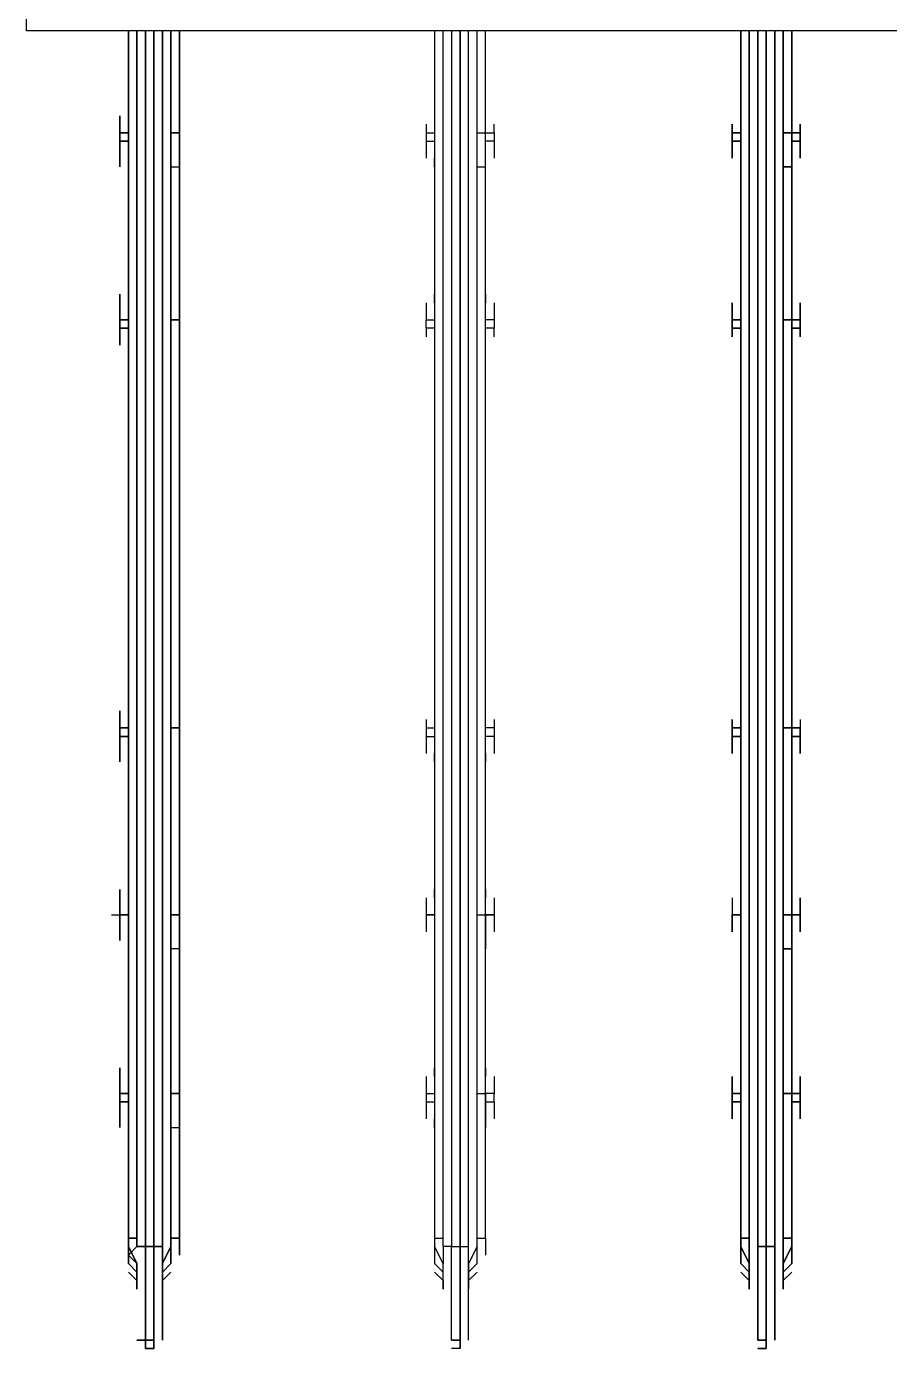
# Model space of a CAD drawing. Header units: metres. Extents: x 532315 to 532639, y 2674519 to 2674914.
# Drawn here: x 532481.5387 to 532481.6791, y 2674750.1431 to 2674750.3582 of the extents above; entities that cross this region are included whole.
import ezdxf

# ---------------------------------------------------------------- set-up
doc = ezdxf.new("R2010")
doc.units = ezdxf.units.M
doc.header["$MEASUREMENT"] = 0
doc.layers.add('IDT', color=7, linetype='Continuous')

# ---------------------------------------------------------------- blocks, each defined once
blk = doc.blocks.new('IDT')
at = {"layer": 'IDT', "color": 0, "lineweight": 25}
for p, q in [((17.65882, 9.00329), (17.65882, 9.0185)), ((17.65882, 9.0185), (17.65882, 9.00329)), ((17.65882, 9.00329), (17.65882, 9.0185)), ((17.65882, 9.0185), (17.65882, 9.00329)), ((17.66021, 9.00329), (17.66021, 9.01989)), ((17.66021, 9.01989), (17.66021, 9.00329)), ((17.66021, 9.00329), (17.66021, 9.01989)), ((17.66021, 9.01989), (17.66021, 9.00329)), ((17.66021, 9.00329), (17.66021, 9.01989)), ((17.66021, 9.01989), (17.66159, 9.01989)), ((17.66159, 9.01989), (17.66021, 9.01989)), ((17.66021, 9.01989), (17.66159, 9.01989)), ((17.66159, 9.01989), (17.66021, 9.01989)), ((17.66021, 9.01989), (17.66021, 9.00329)), ((17.66021, 9.00329), (17.66021, 9.01989)), ((17.66021, 9.01989), (17.66021, 9.00329)), ((17.66159, 9.0185), (17.66021, 9.0185)), ((17.66021, 9.0185), (17.66159, 9.0185)), ((17.66159, 9.0185), (17.66021, 9.0185)), ((17.66021, 9.0185), (17.66159, 9.0185)), ((17.66021, 9.0185), (17.66159, 9.0185)), ((17.66021, 9.0185), (17.66159, 9.0185)), ((17.66021, 9.0185), (17.66159, 9.0185)), ((17.66021, 9.0185), (17.66159, 9.0185)), ((17.66159, 9.0185), (17.66159, 9.00329)), ((17.66159, 9.00329), (17.66159, 9.0185)), ((17.66159, 9.00329), (17.66159, 9.0185)), ((17.66159, 9.00329), (17.66159, 9.0185)), ((17.70862, 9.0185), (17.70862, 9.00329)), ((17.71, 9.00329), (17.71, 9.01989)), ((17.71, 9.01989), (17.71, 9.00329)), ((17.71, 9.01989), (17.71138, 9.01989)), ((17.71138, 9.0185), (17.71, 9.0185)), ((17.71, 9.0185), (17.71138, 9.0185)), ((17.71138, 9.0185), (17.71138, 9.00329)), ((17.75841, 9.00329), (17.75841, 9.0185)), ((17.75841, 9.0185), (17.75841, 9.00329)), ((17.76118, 9.01989), (17.75979, 9.01989)), ((17.75979, 9.01989), (17.75979, 9.00329)), ((17.75979, 9.00329), (17.75979, 9.01989)), ((17.75979, 9.01989), (17.76118, 9.01989)), ((17.76118, 9.0185), (17.75979, 9.0185)), ((17.75979, 9.0185), (17.76118, 9.0185)), ((17.76118, 9.00329), (17.76118, 9.01989)), ((17.76118, 9.01989), (17.76118, 9.00329)), ((17.76118, 9.0185), (17.76118, 9.00329)), ((17.76118, 9.00329), (17.76118, 9.0185)), ((17.76118, 9.0185), (17.76256, 9.0185)), ((17.76256, 9.0185), (17.76118, 9.0185)), ((17.65744, 9.0102), (17.65744, 9.00605)), ((17.65744, 9.00605), (17.65744, 9.0102)), ((17.65744, 9.0102), (17.65744, 9.00882)), ((17.65744, 9.00882), (17.65744, 9.0102)), ((17.65744, 9.0102), (17.65744, 9.00605)), ((17.65744, 9.00605), (17.65744, 9.0102)), ((17.65744, 9.0102), (17.65744, 9.00882)), ((17.65744, 9.00882), (17.65744, 9.0102)), ((17.66297, 9.00882), (17.66297, 9.0102)), ((17.66297, 9.0102), (17.66297, 9.00605)), ((17.66297, 9.00605), (17.66297, 9.0102)), ((17.66297, 9.0102), (17.66297, 9.00882)), ((17.66297, 9.00882), (17.66297, 9.0102)), ((17.66297, 9.0102), (17.66297, 9.00605)), ((17.66297, 9.00605), (17.66297, 9.0102)), ((17.66297, 9.0102), (17.66297, 9.00882)), ((17.70862, 9.00605), (17.70862, 9.0102)), ((17.70862, 9.0102), (17.70862, 9.00882)), ((17.71277, 9.00882), (17.71277, 9.0102)), ((17.71277, 9.0102), (17.71277, 9.00605)), ((17.75841, 9.00605), (17.75841, 9.0102)), ((17.75841, 9.0102), (17.75841, 9.00882)), ((17.75841, 9.00882), (17.75841, 9.0102)), ((17.75841, 9.0102), (17.75841, 9.00605)), ((17.76256, 9.00882), (17.76256, 9.0102)), ((17.76256, 9.0102), (17.76256, 9.00605)), ((17.76256, 9.00605), (17.76256, 9.0102)), ((17.76256, 9.0102), (17.76256, 9.00882)), ((17.65744, 9.00882), (17.65606, 9.00744)), ((17.65606, 9.00744), (17.65744, 9.00882)), ((17.65744, 9.00882), (17.65606, 9.00744)), ((17.65606, 9.00744), (17.65744, 9.00882)), ((17.66436, 9.00744), (17.66297, 9.00882)), ((17.66297, 9.00882), (17.66436, 9.00744)), ((17.66436, 9.00744), (17.66297, 9.00882)), ((17.66297, 9.00882), (17.66436, 9.00744)), ((17.70862, 9.00882), (17.70723, 9.00744)), ((17.71415, 9.00744), (17.71277, 9.00882)), ((17.75841, 9.00882), (17.75703, 9.00744)), ((17.75703, 9.00744), (17.75841, 9.00882)), ((17.76394, 9.00744), (17.76256, 9.00882)), ((17.76256, 9.00882), (17.76394, 9.00744)), ((17.65606, 9.00605), (17.65744, 9.00744)), ((17.65744, 9.00744), (17.65606, 9.00605)), ((17.65606, 9.00605), (17.65744, 9.00744)), ((17.65744, 9.00744), (17.65606, 9.00605)), ((17.65744, 9.00605), (17.65606, 9.00329)), ((17.65606, 9.00329), (17.65744, 9.00605)), ((17.65744, 9.00605), (17.65606, 9.00329)), ((17.65606, 9.00329), (17.65744, 9.00605)), ((17.65606, 9.00467), (17.65606, 9.00605)), ((17.65606, 9.00605), (17.65606, 9.00467)), ((17.65606, 9.00467), (17.65606, 9.00605)), ((17.65606, 9.00605), (17.65606, 9.00467)), ((17.65744, 9.00329), (17.65744, 9.00605)), ((17.65744, 9.00605), (17.65744, 9.00329)), ((17.65744, 9.00329), (17.65744, 9.00605)), ((17.65744, 9.00605), (17.65744, 9.00329)), ((17.66436, 9.00605), (17.66297, 9.00744)), ((17.66297, 9.00744), (17.66436, 9.00605)), ((17.66436, 9.00605), (17.66297, 9.00744)), ((17.66297, 9.00744), (17.66436, 9.00605)), ((17.66297, 9.00605), (17.66436, 9.00329)), ((17.66436, 9.00329), (17.66297, 9.00605)), ((17.66297, 9.00329), (17.66297, 9.00605)), ((17.66297, 9.00605), (17.66297, 9.00329)), ((17.66297, 9.00605), (17.66436, 9.00329)), ((17.66436, 9.00329), (17.66297, 9.00605)), ((17.66297, 9.00329), (17.66297, 9.00605)), ((17.66297, 9.00605), (17.66297, 9.00329)), ((17.66436, 9.00467), (17.66436, 9.00605)), ((17.66436, 9.00605), (17.66436, 9.00467)), ((17.66436, 9.00467), (17.66436, 9.00605)), ((17.66436, 9.00605), (17.66436, 9.00467)), ((17.70862, 9.00744), (17.70723, 9.00605)), ((17.70723, 9.00605), (17.70723, 9.00329)), ((17.70723, 9.00329), (17.70862, 9.00605)), ((17.70723, 9.00605), (17.70723, 9.00467)), ((17.71415, 9.00605), (17.71277, 9.00744)), ((17.71277, 9.00329), (17.71277, 9.00605)), ((17.71277, 9.00605), (17.71415, 9.00329)), ((17.71415, 9.00467), (17.71415, 9.00605)), ((17.75703, 9.00605), (17.75841, 9.00744)), ((17.75841, 9.00744), (17.75703, 9.00605)), ((17.75703, 9.00329), (17.75703, 9.00605)), ((17.75703, 9.00605), (17.75703, 9.00329)), ((17.75703, 9.00329), (17.75841, 9.00605)), ((17.75841, 9.00605), (17.75703, 9.00329)), ((17.75703, 9.00467), (17.75703, 9.00605)), ((17.75703, 9.00605), (17.75703, 9.00467)), ((17.76394, 9.00605), (17.76256, 9.00744)), ((17.76256, 9.00744), (17.76394, 9.00605)), ((17.76256, 9.00605), (17.76394, 9.00329)), ((17.76394, 9.00329), (17.76256, 9.00605)), ((17.76394, 9.00467), (17.76256, 9.00605)), ((17.76256, 9.00605), (17.76394, 9.00467)), ((17.76394, 9.00467), (17.76394, 9.00605)), ((17.76394, 9.00605), (17.76394, 9.00467)), ((17.65606, 9.00467), (17.65606, 9.00191)), ((17.65606, 9.00191), (17.65606, 9.00467)), ((17.65606, 9.00467), (17.65606, 9.00191)), ((17.65606, 9.00191), (17.65606, 9.00467)), ((17.65744, 8.8055), (17.65744, 9.00329)), ((17.65744, 9.00329), (17.65744, 8.8055)), ((17.65744, 8.8055), (17.65744, 9.00329)), ((17.65744, 9.00329), (17.65744, 8.8055)), ((17.65882, 9.00329), (17.66021, 9.00329)), ((17.66021, 9.00329), (17.65882, 9.00329)), ((17.65882, 9.00329), (17.65882, 8.8055)), ((17.65882, 8.8055), (17.65882, 9.00329)), ((17.66021, 9.00329), (17.65882, 9.00329)), ((17.65882, 9.00329), (17.65882, 8.8055)), ((17.65882, 8.8055), (17.65882, 9.00329)), ((17.65882, 9.00329), (17.66021, 9.00329)), ((17.66021, 9.00329), (17.66021, 8.8055)), ((17.66021, 8.8055), (17.66021, 9.00329)), ((17.66021, 9.00329), (17.66021, 8.8055)), ((17.66021, 8.8055), (17.66021, 9.00329)), ((17.66159, 9.00329), (17.66021, 9.00329)), ((17.66021, 9.00329), (17.66159, 9.00329)), ((17.66159, 9.00329), (17.66021, 9.00329)), ((17.66021, 9.00329), (17.66021, 8.8055)), ((17.66021, 8.8055), (17.66021, 9.00329)), ((17.66021, 9.00329), (17.66021, 8.8055)), ((17.66021, 8.8055), (17.66021, 9.00329)), ((17.66021, 9.00329), (17.66159, 9.00329)), ((17.66159, 9.00329), (17.66021, 9.00329)), ((17.66021, 9.00329), (17.66159, 9.00329)), ((17.66159, 9.00329), (17.66021, 9.00329)), ((17.66021, 9.00329), (17.66159, 9.00329)), ((17.66159, 9.00329), (17.66159, 8.8055)), ((17.66159, 8.8055), (17.66159, 9.00329)), ((17.66159, 9.00329), (17.66159, 8.8055)), ((17.66159, 8.8055), (17.66159, 9.00329)), ((17.66297, 8.8055), (17.66297, 9.00329)), ((17.66297, 9.00329), (17.66297, 8.8055)), ((17.66297, 8.8055), (17.66297, 9.00329)), ((17.66297, 9.00329), (17.66297, 8.8055)), ((17.66436, 9.00191), (17.66436, 9.00467)), ((17.66436, 9.00467), (17.66436, 9.00191)), ((17.66436, 9.00191), (17.66436, 9.00467)), ((17.66436, 9.00191), (17.66436, 9.00467)), ((17.70585, 9.00191), (17.70585, 9.00467)), ((17.70723, 9.00329), (17.70723, 8.8055)), ((17.71, 9.00329), (17.70862, 9.00329)), ((17.70862, 9.00329), (17.70862, 8.8055)), ((17.71138, 9.00329), (17.71, 9.00329)), ((17.71, 8.8055), (17.71, 9.00329)), ((17.71, 9.00329), (17.71, 8.8055)), ((17.71138, 8.8055), (17.71138, 9.00329)), ((17.71138, 9.00329), (17.71277, 9.00329)), ((17.71277, 9.00329), (17.71277, 8.8055)), ((17.71415, 9.00191), (17.71415, 9.00467)), ((17.75564, 9.00191), (17.75564, 9.00467)), ((17.75564, 9.00467), (17.75564, 9.00191)), ((17.75703, 8.8055), (17.75703, 9.00329)), ((17.75703, 9.00329), (17.75703, 8.8055)), ((17.75841, 9.00329), (17.75841, 8.8055)), ((17.75841, 8.8055), (17.75841, 9.00329)), ((17.75979, 9.00329), (17.75841, 9.00329)), ((17.75841, 9.00329), (17.75979, 9.00329)), ((17.75979, 9.00329), (17.76118, 9.00329)), ((17.76118, 9.00329), (17.75979, 9.00329)), ((17.75979, 9.00329), (17.75979, 8.8055)), ((17.75979, 8.8055), (17.75979, 9.00329)), ((17.76118, 9.00329), (17.76118, 8.8055)), ((17.76118, 8.8055), (17.76118, 9.00329)), ((17.76118, 9.00329), (17.76118, 8.8055)), ((17.76118, 8.8055), (17.76118, 9.00329)), ((17.76118, 9.00329), (17.76256, 9.00329)), ((17.76256, 9.00329), (17.76118, 9.00329)), ((17.76256, 9.00329), (17.76394, 9.00467)), ((17.76394, 9.00467), (17.76256, 9.00329)), ((17.76256, 9.00329), (17.76256, 8.8055)), ((17.76256, 8.8055), (17.76256, 9.00329)), ((17.76394, 9.00467), (17.76394, 9.00191)), ((17.76394, 9.00191), (17.76394, 9.00467)), ((17.65606, 9.00191), (17.65744, 9.00191)), ((17.65744, 9.00191), (17.65606, 9.00191)), ((17.65606, 9.00191), (17.65606, 8.8055)), ((17.65606, 8.8055), (17.65606, 9.00191)), ((17.65606, 9.00191), (17.65744, 9.00191)), ((17.65744, 9.00191), (17.65606, 9.00191)), ((17.65606, 9.00191), (17.65606, 8.8055)), ((17.65606, 8.8055), (17.65606, 9.00191)), ((17.66297, 9.00191), (17.66436, 9.00191)), ((17.66436, 9.00191), (17.66297, 9.00191)), ((17.66297, 9.00191), (17.66436, 9.00191)), ((17.66436, 9.00191), (17.66297, 9.00191)), ((17.66436, 9.00191), (17.66436, 8.8055)), ((17.66436, 8.8055), (17.66436, 9.00191)), ((17.66436, 9.00191), (17.66436, 8.8055)), ((17.66436, 8.8055), (17.66436, 9.00191)), ((17.70723, 9.00191), (17.70585, 9.00191)), ((17.70585, 9.00191), (17.70585, 8.8055)), ((17.71415, 9.00191), (17.71277, 9.00191)), ((17.71415, 8.8055), (17.71415, 9.00191)), ((17.75564, 9.00191), (17.75703, 9.00191)), ((17.75703, 9.00191), (17.75564, 9.00191)), ((17.75564, 9.00191), (17.75564, 8.8055)), ((17.75564, 8.8055), (17.75564, 9.00191)), ((17.76256, 9.00191), (17.76394, 9.00191)), ((17.76394, 9.00191), (17.76256, 9.00191)), ((17.76394, 9.00191), (17.76394, 8.8055)), ((17.76394, 8.8055), (17.76394, 9.00191)), ((17.65606, 8.97977), (17.65606, 8.98392)), ((17.65606, 8.98392), (17.65606, 8.98254)), ((17.65606, 8.98254), (17.65606, 8.98392)), ((17.65606, 8.98392), (17.65606, 8.97977)), ((17.65606, 8.98254), (17.65606, 8.98392)), ((17.65606, 8.98392), (17.65606, 8.98254)), ((17.65606, 8.97977), (17.65606, 8.98392)), ((17.65606, 8.98392), (17.65606, 8.97977)), ((17.66436, 8.98392), (17.66436, 8.98254)), ((17.66436, 8.98254), (17.66436, 8.98392)), ((17.66436, 8.98392), (17.66436, 8.97977)), ((17.66436, 8.97977), (17.66436, 8.98392)), ((17.66436, 8.98392), (17.66436, 8.98254)), ((17.66436, 8.98254), (17.66436, 8.98392)), ((17.66436, 8.98392), (17.66436, 8.97977)), ((17.66436, 8.97977), (17.66436, 8.98392)), ((17.70585, 8.97839), (17.70585, 8.98392)), ((17.70585, 8.98392), (17.70585, 8.98254)), ((17.71415, 8.97839), (17.71415, 8.98392)), ((17.71415, 8.98392), (17.71415, 8.98254)), ((17.75703, 8.98392), (17.75564, 8.98392)), ((17.75564, 8.98392), (17.75564, 8.97977)), ((17.75564, 8.98254), (17.75564, 8.98392)), ((17.75564, 8.98392), (17.75564, 8.97977)), ((17.75564, 8.98254), (17.75564, 8.98392)), ((17.76394, 8.98392), (17.76394, 8.97839)), ((17.76394, 8.97977), (17.76394, 8.98392)), ((17.76533, 8.98392), (17.76533, 8.98254)), ((17.76533, 8.98254), (17.76533, 8.98392)), ((17.65467, 8.97977), (17.65467, 8.98254)), ((17.65467, 8.98254), (17.65467, 8.97977)), ((17.65467, 8.98254), (17.65467, 8.97977)), ((17.65467, 8.97977), (17.65467, 8.98254)), ((17.66574, 8.98254), (17.66574, 8.97977)), ((17.66574, 8.97977), (17.66574, 8.98254)), ((17.66574, 8.98254), (17.66574, 8.97977)), ((17.66574, 8.97977), (17.66574, 8.98254)), ((17.70447, 8.97977), (17.70447, 8.98254)), ((17.71553, 8.97977), (17.71553, 8.98254)), ((17.75564, 8.97977), (17.75564, 8.98254)), ((17.75564, 8.97977), (17.75564, 8.98254)), ((17.76533, 8.98254), (17.76533, 8.97977)), ((17.76533, 8.97977), (17.76533, 8.98254)), ((17.65606, 8.97977), (17.65467, 8.97977)), ((17.65467, 8.97977), (17.65467, 8.97839)), ((17.65467, 8.97977), (17.65606, 8.97977)), ((17.65467, 8.97839), (17.65467, 8.97977)), ((17.65467, 8.97977), (17.65606, 8.97977)), ((17.65606, 8.97977), (17.65467, 8.97977)), ((17.65467, 8.97977), (17.65467, 8.97839)), ((17.65467, 8.97839), (17.65467, 8.97977)), ((17.65606, 8.97839), (17.65606, 8.97977)), ((17.65606, 8.97839), (17.65606, 8.97977)), ((17.65606, 8.97977), (17.65606, 8.97839)), ((17.65606, 8.97977), (17.65606, 8.97839)), ((17.66436, 8.97977), (17.66574, 8.97977)), ((17.66574, 8.97977), (17.66436, 8.97977)), ((17.66436, 8.97977), (17.66436, 8.97839)), ((17.66436, 8.97839), (17.66436, 8.97977)), ((17.66436, 8.97977), (17.66574, 8.97977)), ((17.66574, 8.97977), (17.66436, 8.97977)), ((17.66436, 8.97839), (17.66436, 8.97977)), ((17.66436, 8.97977), (17.66436, 8.97839)), ((17.66574, 8.97977), (17.66574, 8.97839)), ((17.66574, 8.97839), (17.66574, 8.97977)), ((17.66574, 8.97977), (17.66574, 8.97839)), ((17.66574, 8.97839), (17.66574, 8.97977)), ((17.70585, 8.97977), (17.70447, 8.97977)), ((17.70447, 8.97977), (17.70447, 8.97839)), ((17.71553, 8.97977), (17.71415, 8.97977)), ((17.71553, 8.97839), (17.71553, 8.97977)), ((17.75564, 8.97977), (17.75564, 8.97839)), ((17.75564, 8.97839), (17.75564, 8.97977)), ((17.75564, 8.97977), (17.75564, 8.97839)), ((17.75564, 8.97839), (17.75564, 8.97977)), ((17.76394, 8.97839), (17.76394, 8.97977)), ((17.76394, 8.97977), (17.76533, 8.97977)), ((17.76533, 8.97977), (17.76394, 8.97977)), ((17.76533, 8.97977), (17.76533, 8.97839)), ((17.76533, 8.97839), (17.76533, 8.97977)), ((17.65467, 8.97839), (17.65467, 8.97563)), ((17.65467, 8.97563), (17.65467, 8.97839)), ((17.65467, 8.97839), (17.65606, 8.97839)), ((17.65606, 8.97839), (17.65467, 8.97839)), ((17.65467, 8.97839), (17.65606, 8.97839)), ((17.65467, 8.97563), (17.65467, 8.97839)), ((17.65606, 8.97839), (17.65467, 8.97839)), ((17.65467, 8.97563), (17.65467, 8.97839)), ((17.65606, 8.97424), (17.65606, 8.97839)), ((17.65606, 8.97839), (17.65744, 8.97839)), ((17.65744, 8.97839), (17.65606, 8.97839)), ((17.65606, 8.97839), (17.65606, 8.97424)), ((17.65744, 8.97839), (17.65606, 8.97839)), ((17.65606, 8.97839), (17.65606, 8.97424)), ((17.65606, 8.97424), (17.65606, 8.97839)), ((17.65606, 8.97839), (17.65744, 8.97839)), ((17.66436, 8.97424), (17.66436, 8.97839)), ((17.66436, 8.97839), (17.66574, 8.97839)), ((17.66574, 8.97839), (17.66436, 8.97839)), ((17.66436, 8.97839), (17.66436, 8.97424)), ((17.66436, 8.97839), (17.66436, 8.97424)), ((17.66436, 8.97424), (17.66436, 8.97839)), ((17.66436, 8.97839), (17.66574, 8.97839)), ((17.66574, 8.97839), (17.66436, 8.97839)), ((17.66574, 8.97839), (17.66574, 8.97563)), ((17.66574, 8.97563), (17.66574, 8.97839)), ((17.66574, 8.97839), (17.66574, 8.97563)), ((17.66574, 8.97563), (17.66574, 8.97839)), ((17.70447, 8.97839), (17.70585, 8.97839)), ((17.70447, 8.97563), (17.70447, 8.97839)), ((17.70723, 8.97839), (17.70585, 8.97839)), ((17.70585, 8.97839), (17.70585, 8.97424)), ((17.71415, 8.97424), (17.71415, 8.97839)), ((17.71553, 8.97839), (17.71415, 8.97839)), ((17.71553, 8.97563), (17.71553, 8.97839)), ((17.75703, 8.97839), (17.75564, 8.97839)), ((17.75564, 8.97839), (17.75564, 8.97563)), ((17.75564, 8.97424), (17.75564, 8.97839)), ((17.75564, 8.97839), (17.75703, 8.97839)), ((17.75564, 8.97839), (17.75564, 8.97563)), ((17.75564, 8.97424), (17.75564, 8.97839)), ((17.75564, 8.97839), (17.75703, 8.97839)), ((17.75703, 8.97839), (17.75564, 8.97839)), ((17.76394, 8.97839), (17.76394, 8.97424)), ((17.76394, 8.97424), (17.76394, 8.97839)), ((17.76394, 8.97839), (17.76533, 8.97839)), ((17.76533, 8.97839), (17.76394, 8.97839)), ((17.76533, 8.97839), (17.76533, 8.97563)), ((17.76533, 8.97563), (17.76533, 8.97839)), ((17.65606, 8.97424), (17.65606, 8.97563)), ((17.65606, 8.97563), (17.65606, 8.97424)), ((17.65606, 8.97424), (17.65606, 8.97563)), ((17.65606, 8.97563), (17.65606, 8.97424)), ((17.66436, 8.97563), (17.66436, 8.97424)), ((17.66436, 8.97424), (17.66436, 8.97563)), ((17.66436, 8.97563), (17.66436, 8.97424)), ((17.66436, 8.97424), (17.66436, 8.97563)), ((17.70585, 8.97424), (17.70585, 8.97563)), ((17.71415, 8.97563), (17.71415, 8.97424)), ((17.75564, 8.97563), (17.75564, 8.97424)), ((17.75564, 8.97563), (17.75564, 8.97424)), ((17.76533, 8.97563), (17.76533, 8.97424)), ((17.76533, 8.97424), (17.76533, 8.97563)), ((17.65606, 8.94935), (17.65606, 8.95488)), ((17.65606, 8.95488), (17.65606, 8.94935)), ((17.65606, 8.94935), (17.65606, 8.95488)), ((17.65606, 8.95488), (17.65744, 8.95488)), ((17.65744, 8.95488), (17.65606, 8.95488)), ((17.65606, 8.95488), (17.65606, 8.94935)), ((17.66436, 8.94935), (17.66436, 8.95488)), ((17.66436, 8.94935), (17.66436, 8.95488)), ((17.66436, 8.95488), (17.66436, 8.94935)), ((17.66436, 8.94935), (17.66436, 8.95488)), ((17.70585, 8.94935), (17.70585, 8.95488)), ((17.71415, 8.94935), (17.71415, 8.95488)), ((17.75564, 8.95488), (17.75703, 8.95488)), ((17.75564, 8.94935), (17.75564, 8.95488)), ((17.75564, 8.95488), (17.75564, 8.94935)), ((17.76394, 8.94935), (17.76394, 8.95488)), ((17.76394, 8.95488), (17.76394, 8.94935)), ((17.65467, 8.94935), (17.65467, 8.95211)), ((17.65467, 8.95211), (17.65467, 8.94935)), ((17.65467, 8.94935), (17.65467, 8.95211)), ((17.65467, 8.95211), (17.65467, 8.94935)), ((17.65606, 8.95211), (17.65606, 8.95349)), ((17.65606, 8.95349), (17.65606, 8.95211)), ((17.65606, 8.95211), (17.65606, 8.95349)), ((17.65606, 8.95349), (17.65606, 8.95211)), ((17.66436, 8.95349), (17.66436, 8.95211)), ((17.66436, 8.95211), (17.66436, 8.95349)), ((17.66436, 8.95349), (17.66436, 8.95211)), ((17.66436, 8.95211), (17.66436, 8.95349)), ((17.66574, 8.94935), (17.66574, 8.95211)), ((17.66574, 8.95211), (17.66574, 8.94935)), ((17.66574, 8.94935), (17.66574, 8.95211)), ((17.66574, 8.94935), (17.66574, 8.95211)), ((17.70447, 8.94935), (17.70447, 8.95211)), ((17.70585, 8.95349), (17.70585, 8.95211)), ((17.71415, 8.95211), (17.71415, 8.95349)), ((17.71553, 8.94935), (17.71553, 8.95211)), ((17.75564, 8.95211), (17.75564, 8.95349)), ((17.75564, 8.95349), (17.75564, 8.95211)), ((17.75564, 8.95211), (17.75564, 8.94935)), ((17.75564, 8.94935), (17.75564, 8.95211)), ((17.76533, 8.95349), (17.76533, 8.95211)), ((17.76533, 8.95211), (17.76533, 8.95349)), ((17.76533, 8.94935), (17.76533, 8.95211)), ((17.76533, 8.95211), (17.76533, 8.94935)), ((17.65606, 8.94935), (17.65467, 8.94935)), ((17.65467, 8.94935), (17.65606, 8.94935)), ((17.65606, 8.94935), (17.65467, 8.94935)), ((17.65467, 8.94935), (17.65467, 8.94658)), ((17.65467, 8.94658), (17.65467, 8.94935)), ((17.65467, 8.94935), (17.65606, 8.94935)), ((17.65606, 8.94935), (17.65467, 8.94935)), ((17.65467, 8.94935), (17.65606, 8.94935)), ((17.65467, 8.94935), (17.65467, 8.94658)), ((17.65467, 8.94658), (17.65467, 8.94935)), ((17.65606, 8.94935), (17.65467, 8.94935)), ((17.65467, 8.94935), (17.65606, 8.94935)), ((17.65606, 8.9452), (17.65606, 8.94935)), ((17.65606, 8.94935), (17.65606, 8.9452)), ((17.65744, 8.94935), (17.65606, 8.94935)), ((17.65606, 8.94935), (17.65744, 8.94935)), ((17.65744, 8.94935), (17.65606, 8.94935)), ((17.65606, 8.94935), (17.65606, 8.9452)), ((17.65606, 8.9452), (17.65606, 8.94935)), ((17.65606, 8.94935), (17.65744, 8.94935)), ((17.65744, 8.94935), (17.65606, 8.94935)), ((17.65606, 8.94935), (17.65744, 8.94935)), ((17.66436, 8.94935), (17.66574, 8.94935)), ((17.66574, 8.94935), (17.66436, 8.94935)), ((17.66574, 8.94935), (17.66436, 8.94935)), ((17.66574, 8.94935), (17.66436, 8.94935)), ((17.66436, 8.94935), (17.66574, 8.94935)), ((17.66436, 8.9452), (17.66436, 8.94935)), ((17.66574, 8.94935), (17.66436, 8.94935)), ((17.66436, 8.9452), (17.66436, 8.94935)), ((17.66574, 8.94935), (17.66436, 8.94935)), ((17.66574, 8.94935), (17.66436, 8.94935)), ((17.66436, 8.94935), (17.66436, 8.9452)), ((17.66436, 8.9452), (17.66436, 8.94935)), ((17.66574, 8.94935), (17.66436, 8.94935)), ((17.66574, 8.94935), (17.66436, 8.94935)), ((17.66574, 8.94658), (17.66574, 8.94935)), ((17.66574, 8.94658), (17.66574, 8.94935)), ((17.66574, 8.94658), (17.66574, 8.94935)), ((17.66574, 8.94658), (17.66574, 8.94935)), ((17.70447, 8.94658), (17.70447, 8.94935)), ((17.70585, 8.94935), (17.70447, 8.94935)), ((17.70447, 8.94935), (17.70585, 8.94935)), ((17.70723, 8.94935), (17.70585, 8.94935)), ((17.70585, 8.94935), (17.70585, 8.9452)), ((17.71415, 8.9452), (17.71415, 8.94935)), ((17.71553, 8.94935), (17.71415, 8.94935)), ((17.71415, 8.94935), (17.71553, 8.94935)), ((17.71553, 8.94658), (17.71553, 8.94935)), ((17.75564, 8.9452), (17.75564, 8.94935)), ((17.75564, 8.94935), (17.75703, 8.94935)), ((17.75703, 8.94935), (17.75564, 8.94935)), ((17.75564, 8.94935), (17.75703, 8.94935)), ((17.75703, 8.94935), (17.75564, 8.94935)), ((17.75564, 8.94935), (17.75564, 8.9452)), ((17.75564, 8.94935), (17.75703, 8.94935)), ((17.75703, 8.94935), (17.75564, 8.94935)), ((17.75564, 8.94935), (17.75564, 8.94658)), ((17.75564, 8.94658), (17.75564, 8.94935)), ((17.76533, 8.94935), (17.76394, 8.94935)), ((17.76394, 8.94935), (17.76394, 8.9452)), ((17.76394, 8.9452), (17.76394, 8.94935)), ((17.76394, 8.94935), (17.76533, 8.94935)), ((17.76533, 8.94935), (17.76394, 8.94935)), ((17.76394, 8.94935), (17.76533, 8.94935)), ((17.76533, 8.94935), (17.76394, 8.94935)), ((17.76671, 8.94935), (17.76533, 8.94935)), ((17.76533, 8.94935), (17.76533, 8.94658)), ((17.76533, 8.94658), (17.76533, 8.94935)), ((17.65606, 8.9452), (17.65606, 8.94658)), ((17.65606, 8.94658), (17.65606, 8.9452)), ((17.65606, 8.94658), (17.65606, 8.9452)), ((17.65606, 8.94658), (17.65606, 8.9452)), ((17.66436, 8.9452), (17.66436, 8.94658)), ((17.66436, 8.9452), (17.66436, 8.94658)), ((17.66436, 8.9452), (17.66436, 8.94658)), ((17.66436, 8.9452), (17.66436, 8.94658)), ((17.70585, 8.9452), (17.70585, 8.94658)), ((17.71415, 8.94658), (17.71415, 8.9452)), ((17.75564, 8.9452), (17.75564, 8.94658)), ((17.75564, 8.94658), (17.75564, 8.9452)), ((17.76533, 8.94658), (17.76533, 8.9452)), ((17.76533, 8.9452), (17.76533, 8.94658)), ((17.65606, 8.92445), (17.65606, 8.92307)), ((17.65606, 8.9203), (17.65606, 8.92445)), ((17.65606, 8.92445), (17.65606, 8.9203)), ((17.65606, 8.92445), (17.65606, 8.92307)), ((17.65606, 8.9203), (17.65606, 8.92445)), ((17.65606, 8.92445), (17.65606, 8.9203)), ((17.65606, 8.92445), (17.65606, 8.92307)), ((17.65606, 8.92445), (17.65606, 8.92307)), ((17.66436, 8.9203), (17.66436, 8.92445)), ((17.66436, 8.92445), (17.66436, 8.92307)), ((17.66436, 8.92307), (17.66436, 8.92445)), ((17.66436, 8.92445), (17.66436, 8.9203)), ((17.66436, 8.9203), (17.66436, 8.92445)), ((17.66436, 8.92445), (17.66436, 8.92307)), ((17.66436, 8.92307), (17.66436, 8.92445)), ((17.66436, 8.92445), (17.66436, 8.9203)), ((17.70585, 8.92307), (17.70585, 8.92445)), ((17.70585, 8.92445), (17.70585, 8.9203)), ((17.71415, 8.91892), (17.71415, 8.92445)), ((17.71415, 8.92445), (17.71415, 8.92307)), ((17.75564, 8.92307), (17.75564, 8.92445)), ((17.75564, 8.92445), (17.75564, 8.91892)), ((17.75564, 8.9203), (17.75564, 8.92445)), ((17.75564, 8.92445), (17.75564, 8.92307)), ((17.76394, 8.92445), (17.76394, 8.9203)), ((17.76394, 8.9203), (17.76394, 8.92445)), ((17.76533, 8.92445), (17.76533, 8.92307)), ((17.76533, 8.92307), (17.76533, 8.92445)), ((17.65467, 8.92307), (17.65467, 8.9203)), ((17.65467, 8.9203), (17.65467, 8.92307)), ((17.65467, 8.92307), (17.65467, 8.9203)), ((17.65467, 8.9203), (17.65467, 8.92307)), ((17.66574, 8.9203), (17.66574, 8.92307)), ((17.66574, 8.92307), (17.66574, 8.9203)), ((17.66574, 8.92307), (17.66574, 8.9203)), ((17.66574, 8.9203), (17.66574, 8.92307)), ((17.70447, 8.9203), (17.70447, 8.92307)), ((17.71553, 8.9203), (17.71553, 8.92307)), ((17.75564, 8.9203), (17.75564, 8.92307)), ((17.75564, 8.92307), (17.75564, 8.9203)), ((17.76533, 8.92307), (17.76533, 8.9203)), ((17.76533, 8.9203), (17.76533, 8.92307)), ((17.65467, 8.91892), (17.65467, 8.9203)), ((17.65467, 8.9203), (17.65606, 8.9203)), ((17.65606, 8.9203), (17.65467, 8.9203)), ((17.65467, 8.9203), (17.65467, 8.91892)), ((17.65467, 8.91892), (17.65467, 8.9203)), ((17.65467, 8.9203), (17.65606, 8.9203)), ((17.65606, 8.9203), (17.65467, 8.9203)), ((17.65467, 8.9203), (17.65467, 8.91892)), ((17.65606, 8.9203), (17.65606, 8.91892)), ((17.65606, 8.9203), (17.65606, 8.91892)), ((17.65606, 8.91892), (17.65606, 8.9203)), ((17.65606, 8.91892), (17.65606, 8.9203)), ((17.66436, 8.9203), (17.66436, 8.91892)), ((17.66436, 8.91892), (17.66436, 8.9203)), ((17.66436, 8.9203), (17.66574, 8.9203)), ((17.66574, 8.9203), (17.66436, 8.9203)), ((17.66436, 8.9203), (17.66574, 8.9203)), ((17.66574, 8.9203), (17.66436, 8.9203)), ((17.66436, 8.9203), (17.66436, 8.91477)), ((17.66436, 8.91477), (17.66436, 8.9203)), ((17.66574, 8.9203), (17.66574, 8.91892)), ((17.66574, 8.91892), (17.66574, 8.9203)), ((17.66574, 8.9203), (17.66574, 8.91892)), ((17.66574, 8.91892), (17.66574, 8.9203)), ((17.70447, 8.91892), (17.70447, 8.9203)), ((17.70447, 8.9203), (17.70585, 8.9203)), ((17.70585, 8.9203), (17.70585, 8.91892)), ((17.71553, 8.9203), (17.71415, 8.9203)), ((17.71553, 8.91892), (17.71553, 8.9203)), ((17.75564, 8.91892), (17.75564, 8.9203)), ((17.75564, 8.91892), (17.75564, 8.9203)), ((17.75564, 8.9203), (17.75564, 8.91892)), ((17.76394, 8.9203), (17.76533, 8.9203)), ((17.76533, 8.9203), (17.76394, 8.9203)), ((17.76394, 8.9203), (17.76394, 8.91892)), ((17.76394, 8.91892), (17.76394, 8.9203)), ((17.76533, 8.9203), (17.76533, 8.91892)), ((17.76533, 8.91892), (17.76533, 8.9203)), ((17.65467, 8.91753), (17.65467, 8.91892)), ((17.65606, 8.91892), (17.65467, 8.91892)), ((17.65467, 8.91753), (17.65467, 8.91892)), ((17.65606, 8.91892), (17.65467, 8.91892)), ((17.65467, 8.91892), (17.65606, 8.91892)), ((17.65467, 8.91753), (17.65467, 8.91892)), ((17.65467, 8.91753), (17.65467, 8.91892)), ((17.65606, 8.91892), (17.65467, 8.91892)), ((17.65606, 8.91892), (17.65744, 8.91892)), ((17.65744, 8.91892), (17.65606, 8.91892)), ((17.65606, 8.91477), (17.65606, 8.91892)), ((17.65606, 8.91892), (17.65744, 8.91892)), ((17.65744, 8.91892), (17.65606, 8.91892)), ((17.65606, 8.91892), (17.65606, 8.91477)), ((17.65606, 8.91477), (17.65606, 8.91892)), ((17.65606, 8.91892), (17.65606, 8.91477)), ((17.65606, 8.91615), (17.65606, 8.91753)), ((17.65606, 8.91753), (17.65606, 8.91615)), ((17.65606, 8.91615), (17.65606, 8.91753)), ((17.65606, 8.91753), (17.65606, 8.91615)), ((17.66436, 8.91892), (17.66574, 8.91892)), ((17.66574, 8.91892), (17.66436, 8.91892)), ((17.66436, 8.91892), (17.66436, 8.91477)), ((17.66436, 8.91477), (17.66436, 8.91892)), ((17.66436, 8.91892), (17.66574, 8.91892)), ((17.66574, 8.91892), (17.66436, 8.91892)), ((17.66436, 8.91753), (17.66436, 8.91615)), ((17.66436, 8.91615), (17.66436, 8.91753)), ((17.66436, 8.91753), (17.66436, 8.91615)), ((17.66436, 8.91615), (17.66436, 8.91753)), ((17.66574, 8.91892), (17.66574, 8.91753)), ((17.66574, 8.91753), (17.66574, 8.91892)), ((17.66574, 8.91892), (17.66574, 8.91753)), ((17.66574, 8.91753), (17.66574, 8.91892)), ((17.70447, 8.91753), (17.70447, 8.91892)), ((17.70447, 8.91892), (17.70585, 8.91892)), ((17.70585, 8.91892), (17.70585, 8.91477)), ((17.70585, 8.91753), (17.70585, 8.91615)), ((17.71415, 8.91477), (17.71415, 8.91892)), ((17.71553, 8.91892), (17.71415, 8.91892)), ((17.71415, 8.91615), (17.71415, 8.91753)), ((17.71553, 8.91753), (17.71553, 8.91892)), ((17.75564, 8.91892), (17.75703, 8.91892)), ((17.75703, 8.91892), (17.75564, 8.91892)), ((17.75564, 8.91892), (17.75703, 8.91892)), ((17.75703, 8.91892), (17.75564, 8.91892)), ((17.75564, 8.91477), (17.75564, 8.91892)), ((17.75564, 8.91892), (17.75564, 8.91753)), ((17.75564, 8.91753), (17.75564, 8.91892)), ((17.75564, 8.91892), (17.75564, 8.91477)), ((17.75564, 8.91615), (17.75564, 8.91753)), ((17.75564, 8.91753), (17.75564, 8.91615)), ((17.76394, 8.91892), (17.76394, 8.91477)), ((17.76394, 8.91477), (17.76394, 8.91892)), ((17.76394, 8.91892), (17.76533, 8.91892)), ((17.76533, 8.91892), (17.76394, 8.91892)), ((17.76533, 8.91892), (17.76533, 8.91753)), ((17.76533, 8.91753), (17.76533, 8.91892)), ((17.76533, 8.91753), (17.76533, 8.91615)), ((17.76533, 8.91615), (17.76533, 8.91753)), ((17.65606, 8.85806), (17.65606, 8.85253)), ((17.65606, 8.85253), (17.65606, 8.85806)), ((17.65606, 8.85806), (17.65606, 8.85391)), ((17.65606, 8.85391), (17.65606, 8.85806)), ((17.66436, 8.85253), (17.66436, 8.85806)), ((17.66436, 8.85806), (17.66436, 8.85391)), ((17.66436, 8.85253), (17.66436, 8.85806)), ((17.66436, 8.85391), (17.66436, 8.85806)), ((17.70585, 8.85806), (17.70585, 8.85391)), ((17.71415, 8.85253), (17.71415, 8.85806)), ((17.75564, 8.85391), (17.75564, 8.85806)), ((17.75564, 8.85806), (17.75564, 8.85391)), ((17.76394, 8.85806), (17.76394, 8.85253)), ((17.76394, 8.85391), (17.76394, 8.85806)), ((17.65467, 8.85391), (17.65467, 8.85529)), ((17.65467, 8.85529), (17.65467, 8.85391)), ((17.65467, 8.85391), (17.65467, 8.85529)), ((17.65467, 8.85529), (17.65467, 8.85391)), ((17.65606, 8.85529), (17.65606, 8.85667)), ((17.65606, 8.85667), (17.65606, 8.85529)), ((17.65606, 8.85529), (17.65606, 8.85667)), ((17.65606, 8.85667), (17.65606, 8.85529)), ((17.66436, 8.85667), (17.66436, 8.85529)), ((17.66436, 8.85529), (17.66436, 8.85667)), ((17.66436, 8.85667), (17.66436, 8.85529)), ((17.66436, 8.85529), (17.66436, 8.85667)), ((17.66574, 8.85529), (17.66574, 8.85391)), ((17.66574, 8.85391), (17.66574, 8.85529)), ((17.66574, 8.85529), (17.66574, 8.85391)), ((17.66574, 8.85391), (17.66574, 8.85529)), ((17.70447, 8.85529), (17.70447, 8.85391)), ((17.70585, 8.85667), (17.70585, 8.85529)), ((17.71415, 8.85529), (17.71415, 8.85667)), ((17.71553, 8.85391), (17.71553, 8.85529)), ((17.75564, 8.85529), (17.75564, 8.85667)), ((17.75564, 8.85667), (17.75564, 8.85529)), ((17.75564, 8.85253), (17.75564, 8.85529)), ((17.75564, 8.85529), (17.75564, 8.85391)), ((17.76533, 8.85667), (17.76533, 8.85529)), ((17.76533, 8.85529), (17.76533, 8.85667)), ((17.76533, 8.85529), (17.76533, 8.85391)), ((17.76533, 8.85391), (17.76533, 8.85529)), ((17.65467, 8.85391), (17.65606, 8.85391)), ((17.65467, 8.85253), (17.65467, 8.85391)), ((17.65606, 8.85391), (17.65467, 8.85391)), ((17.65467, 8.85391), (17.65467, 8.85253)), ((17.65467, 8.85253), (17.65467, 8.85391)), ((17.65467, 8.85391), (17.65606, 8.85391)), ((17.65606, 8.85391), (17.65467, 8.85391)), ((17.65467, 8.85391), (17.65467, 8.85253)), ((17.65606, 8.85391), (17.65606, 8.85253)), ((17.65606, 8.85253), (17.65606, 8.85391)), ((17.66574, 8.85391), (17.66436, 8.85391)), ((17.66436, 8.85391), (17.66436, 8.85253)), ((17.66436, 8.85391), (17.66574, 8.85391)), ((17.66574, 8.85391), (17.66436, 8.85391)), ((17.66436, 8.85253), (17.66436, 8.85391)), ((17.66436, 8.85391), (17.66574, 8.85391)), ((17.66574, 8.85391), (17.66574, 8.85253)), ((17.66574, 8.85253), (17.66574, 8.85391)), ((17.66574, 8.85253), (17.66574, 8.85391)), ((17.66574, 8.85253), (17.66574, 8.85391)), ((17.70447, 8.85391), (17.70585, 8.85391)), ((17.70447, 8.85253), (17.70447, 8.85391)), ((17.70585, 8.85391), (17.70585, 8.85253)), ((17.71415, 8.85391), (17.71553, 8.85391)), ((17.71553, 8.85391), (17.71553, 8.85253)), ((17.75564, 8.85391), (17.75564, 8.85253)), ((17.75564, 8.85253), (17.75564, 8.85391)), ((17.75564, 8.85391), (17.75564, 8.85253)), ((17.76394, 8.85253), (17.76394, 8.85391)), ((17.76394, 8.85391), (17.76533, 8.85391)), ((17.76533, 8.85391), (17.76394, 8.85391)), ((17.76533, 8.85391), (17.76533, 8.85253)), ((17.76533, 8.85253), (17.76533, 8.85391)), ((17.65606, 8.85253), (17.65467, 8.85253)), ((17.65467, 8.85253), (17.65606, 8.85253)), ((17.65606, 8.85253), (17.65467, 8.85253)), ((17.65467, 8.85253), (17.65467, 8.84976)), ((17.65467, 8.84976), (17.65467, 8.85253)), ((17.65467, 8.85253), (17.65467, 8.84976)), ((17.65467, 8.84976), (17.65467, 8.85253)), ((17.65467, 8.85253), (17.65606, 8.85253)), ((17.65744, 8.85253), (17.65606, 8.85253)), ((17.65606, 8.85253), (17.65606, 8.84838)), ((17.65606, 8.84838), (17.65606, 8.85253)), ((17.65606, 8.85253), (17.65744, 8.85253)), ((17.65606, 8.84838), (17.65606, 8.85253)), ((17.65606, 8.85253), (17.65606, 8.84838)), ((17.66436, 8.85253), (17.66574, 8.85253)), ((17.66574, 8.85253), (17.66436, 8.85253)), ((17.66436, 8.85253), (17.66436, 8.84838)), ((17.66436, 8.84838), (17.66436, 8.85253)), ((17.66436, 8.85253), (17.66436, 8.84838)), ((17.66436, 8.84838), (17.66436, 8.85253)), ((17.66574, 8.85253), (17.66436, 8.85253)), ((17.66574, 8.85253), (17.66436, 8.85253)), ((17.66574, 8.85253), (17.66574, 8.84976)), ((17.66574, 8.84976), (17.66574, 8.85253)), ((17.66574, 8.84976), (17.66574, 8.85253)), ((17.66574, 8.84976), (17.66574, 8.85253)), ((17.70447, 8.84976), (17.70447, 8.85253)), ((17.70447, 8.85253), (17.70585, 8.85253)), ((17.70585, 8.85253), (17.70585, 8.84838)), ((17.71415, 8.84838), (17.71415, 8.85253)), ((17.71553, 8.85253), (17.71415, 8.85253)), ((17.71553, 8.84976), (17.71553, 8.85253)), ((17.75564, 8.84838), (17.75564, 8.85253)), ((17.75564, 8.85253), (17.75703, 8.85253)), ((17.75703, 8.85253), (17.75564, 8.85253)), ((17.75564, 8.85253), (17.75703, 8.85253)), ((17.75703, 8.85253), (17.75564, 8.85253)), ((17.75564, 8.85253), (17.75564, 8.84976)), ((17.75564, 8.84838), (17.75564, 8.85253)), ((17.75564, 8.85253), (17.75564, 8.84976)), ((17.76394, 8.85253), (17.76394, 8.84838)), ((17.76394, 8.84838), (17.76394, 8.85253)), ((17.76394, 8.85253), (17.76533, 8.85253)), ((17.76533, 8.85253), (17.76394, 8.85253)), ((17.76533, 8.85253), (17.76533, 8.84976)), ((17.76533, 8.84976), (17.76533, 8.85253)), ((17.65606, 8.84838), (17.65606, 8.84976)), ((17.65606, 8.84976), (17.65606, 8.84838)), ((17.65606, 8.84838), (17.65606, 8.84976)), ((17.65606, 8.84976), (17.65606, 8.84838)), ((17.66436, 8.84838), (17.66436, 8.84976)), ((17.66436, 8.84976), (17.66436, 8.84838)), ((17.66436, 8.84976), (17.66436, 8.84838)), ((17.66436, 8.84838), (17.66436, 8.84976)), ((17.70585, 8.84838), (17.70585, 8.84976)), ((17.71415, 8.84976), (17.71415, 8.84838)), ((17.75564, 8.84976), (17.75564, 8.84838)), ((17.75564, 8.84976), (17.75564, 8.84838)), ((17.76533, 8.84976), (17.76533, 8.84838)), ((17.76533, 8.84838), (17.76533, 8.84976)), ((17.65606, 8.82625), (17.65606, 8.82763)), ((17.65606, 8.82763), (17.65606, 8.8221)), ((17.65606, 8.82348), (17.65606, 8.82763)), ((17.65606, 8.82763), (17.65606, 8.82625)), ((17.65606, 8.82625), (17.65606, 8.82763)), ((17.65606, 8.82763), (17.65744, 8.82763)), ((17.65744, 8.82763), (17.65606, 8.82763)), ((17.65606, 8.82763), (17.65606, 8.82348)), ((17.65606, 8.8221), (17.65606, 8.82763)), ((17.65606, 8.82763), (17.65606, 8.82625)), ((17.66436, 8.82763), (17.66436, 8.82348)), ((17.66436, 8.82348), (17.66436, 8.82763)), ((17.66436, 8.82763), (17.66436, 8.82625)), ((17.66436, 8.82625), (17.66436, 8.82763)), ((17.66436, 8.8221), (17.66436, 8.82763)), ((17.66436, 8.82763), (17.66436, 8.82625)), ((17.66436, 8.82625), (17.66436, 8.82763)), ((17.66436, 8.82763), (17.66436, 8.8221)), ((17.70723, 8.82763), (17.70585, 8.82763)), ((17.70585, 8.82763), (17.70585, 8.82348)), ((17.70585, 8.82763), (17.70585, 8.82625)), ((17.71415, 8.8221), (17.71415, 8.82763)), ((17.71415, 8.82763), (17.71415, 8.82625)), ((17.75703, 8.82763), (17.75564, 8.82763)), ((17.75564, 8.82763), (17.75564, 8.82348)), ((17.75564, 8.82625), (17.75564, 8.82763)), ((17.75564, 8.82763), (17.75564, 8.82348)), ((17.75564, 8.82625), (17.75564, 8.82763)), ((17.76394, 8.82763), (17.76394, 8.82348)), ((17.76394, 8.82348), (17.76394, 8.82763)), ((17.76533, 8.82763), (17.76533, 8.82625)), ((17.76533, 8.82625), (17.76533, 8.82763)), ((17.65467, 8.82348), (17.65467, 8.82625)), ((17.65467, 8.82625), (17.65467, 8.82348)), ((17.65467, 8.82348), (17.65467, 8.82625)), ((17.65467, 8.82625), (17.65467, 8.82348)), ((17.66574, 8.82625), (17.66574, 8.82348)), ((17.66574, 8.82348), (17.66574, 8.82625)), ((17.66574, 8.82625), (17.66574, 8.82348)), ((17.66574, 8.82348), (17.66574, 8.82625)), ((17.70447, 8.82348), (17.70447, 8.82625)), ((17.71553, 8.82348), (17.71553, 8.82625)), ((17.75564, 8.8221), (17.75564, 8.82625)), ((17.75564, 8.82348), (17.75564, 8.82625)), ((17.76533, 8.82625), (17.76533, 8.82348)), ((17.76533, 8.82348), (17.76533, 8.82625)), ((17.65467, 8.8221), (17.65467, 8.82348)), ((17.65467, 8.82348), (17.65606, 8.82348)), ((17.65606, 8.82348), (17.65467, 8.82348)), ((17.65467, 8.82348), (17.65467, 8.8221)), ((17.65467, 8.8221), (17.65467, 8.82348)), ((17.65467, 8.82348), (17.65606, 8.82348)), ((17.65467, 8.8221), (17.65467, 8.82348)), ((17.65467, 8.82348), (17.65606, 8.82348)), ((17.65606, 8.82348), (17.65606, 8.8221)), ((17.65606, 8.82348), (17.65606, 8.8221)), ((17.66436, 8.82348), (17.66436, 8.81795)), ((17.66436, 8.81795), (17.66436, 8.82348)), ((17.66436, 8.82348), (17.66574, 8.82348)), ((17.66574, 8.82348), (17.66436, 8.82348)), ((17.66436, 8.82348), (17.66574, 8.82348)), ((17.66574, 8.82348), (17.66436, 8.82348)), ((17.66574, 8.82348), (17.66574, 8.8221)), ((17.66574, 8.8221), (17.66574, 8.82348)), ((17.66574, 8.82348), (17.66574, 8.8221)), ((17.66574, 8.8221), (17.66574, 8.82348)), ((17.70447, 8.8221), (17.70447, 8.82348)), ((17.70447, 8.82348), (17.70585, 8.82348)), ((17.70585, 8.82348), (17.70585, 8.8221)), ((17.71553, 8.82348), (17.71415, 8.82348)), ((17.71553, 8.8221), (17.71553, 8.82348)), ((17.75564, 8.82348), (17.75564, 8.8221)), ((17.75564, 8.8221), (17.75564, 8.82348)), ((17.75564, 8.82348), (17.75564, 8.8221)), ((17.76394, 8.82348), (17.76533, 8.82348)), ((17.76533, 8.82348), (17.76394, 8.82348)), ((17.76394, 8.82348), (17.76394, 8.8221)), ((17.76394, 8.81795), (17.76394, 8.82348)), ((17.76533, 8.82348), (17.76533, 8.8221)), ((17.76533, 8.8221), (17.76533, 8.82348)), ((17.65606, 8.8221), (17.65467, 8.8221)), ((17.65606, 8.8221), (17.65467, 8.8221)), ((17.65467, 8.8221), (17.65467, 8.82071)), ((17.65467, 8.82071), (17.65467, 8.8221)), ((17.65467, 8.8221), (17.65467, 8.82071)), ((17.65467, 8.82071), (17.65467, 8.8221)), ((17.65467, 8.8221), (17.65606, 8.8221)), ((17.65606, 8.8221), (17.65467, 8.8221)), ((17.65606, 8.8221), (17.65744, 8.8221)), ((17.65744, 8.8221), (17.65606, 8.8221)), ((17.65606, 8.8221), (17.65606, 8.81795)), ((17.65606, 8.81795), (17.65606, 8.8221)), ((17.65606, 8.8221), (17.65606, 8.81795)), ((17.65606, 8.81795), (17.65606, 8.8221)), ((17.65606, 8.81933), (17.65606, 8.82071)), ((17.65606, 8.82071), (17.65606, 8.81933)), ((17.65606, 8.81933), (17.65606, 8.82071)), ((17.65606, 8.82071), (17.65606, 8.81933)), ((17.66436, 8.8221), (17.66574, 8.8221)), ((17.66574, 8.8221), (17.66436, 8.8221)), ((17.66436, 8.8221), (17.66436, 8.81795)), ((17.66436, 8.81795), (17.66436, 8.8221)), ((17.66436, 8.8221), (17.66574, 8.8221)), ((17.66574, 8.8221), (17.66436, 8.8221)), ((17.66436, 8.82071), (17.66436, 8.81933)), ((17.66436, 8.81933), (17.66436, 8.82071)), ((17.66436, 8.82071), (17.66436, 8.81933)), ((17.66436, 8.81933), (17.66436, 8.82071)), ((17.66574, 8.8221), (17.66574, 8.82071)), ((17.66574, 8.82071), (17.66574, 8.8221)), ((17.66574, 8.8221), (17.66574, 8.82071)), ((17.66574, 8.82071), (17.66574, 8.8221)), ((17.70585, 8.8221), (17.70447, 8.8221)), ((17.70447, 8.8221), (17.70447, 8.82071)), ((17.70723, 8.8221), (17.70585, 8.8221)), ((17.70585, 8.8221), (17.70585, 8.81795)), ((17.70585, 8.82071), (17.70585, 8.81933)), ((17.71415, 8.81795), (17.71415, 8.8221)), ((17.71553, 8.8221), (17.71415, 8.8221)), ((17.71415, 8.81933), (17.71415, 8.82071)), ((17.71553, 8.82071), (17.71553, 8.8221)), ((17.75564, 8.8221), (17.75564, 8.82071)), ((17.75564, 8.82071), (17.75564, 8.8221)), ((17.75564, 8.8221), (17.75564, 8.81795)), ((17.75564, 8.81795), (17.75564, 8.8221)), ((17.75564, 8.8221), (17.75703, 8.8221)), ((17.75703, 8.8221), (17.75564, 8.8221)), ((17.75564, 8.8221), (17.75703, 8.8221)), ((17.75703, 8.8221), (17.75564, 8.8221)), ((17.75564, 8.81933), (17.75564, 8.82071)), ((17.75564, 8.82071), (17.75564, 8.81933)), ((17.76394, 8.8221), (17.76394, 8.81795)), ((17.76394, 8.8221), (17.76533, 8.8221)), ((17.76533, 8.8221), (17.76394, 8.8221)), ((17.76533, 8.8221), (17.76533, 8.82071)), ((17.76533, 8.82071), (17.76533, 8.8221)), ((17.76533, 8.82071), (17.76533, 8.81933)), ((17.76533, 8.81933), (17.76533, 8.82071)), ((17.3158, 8.8055), (17.78054, 8.8055)), ((17.78054, 8.8055), (17.78054, 8.71559))]:
    blk.add_line(p, q, dxfattribs=at)

msp = doc.modelspace()

# ---------------------------------------------------------------- block references
at = {"layer": 'IDT', "color": 8, "rotation": 180}
msp.add_blockref('IDT', (532499.31928, 2674759.16297), dxfattribs=at)

doc.saveas('drawing.dxf')
